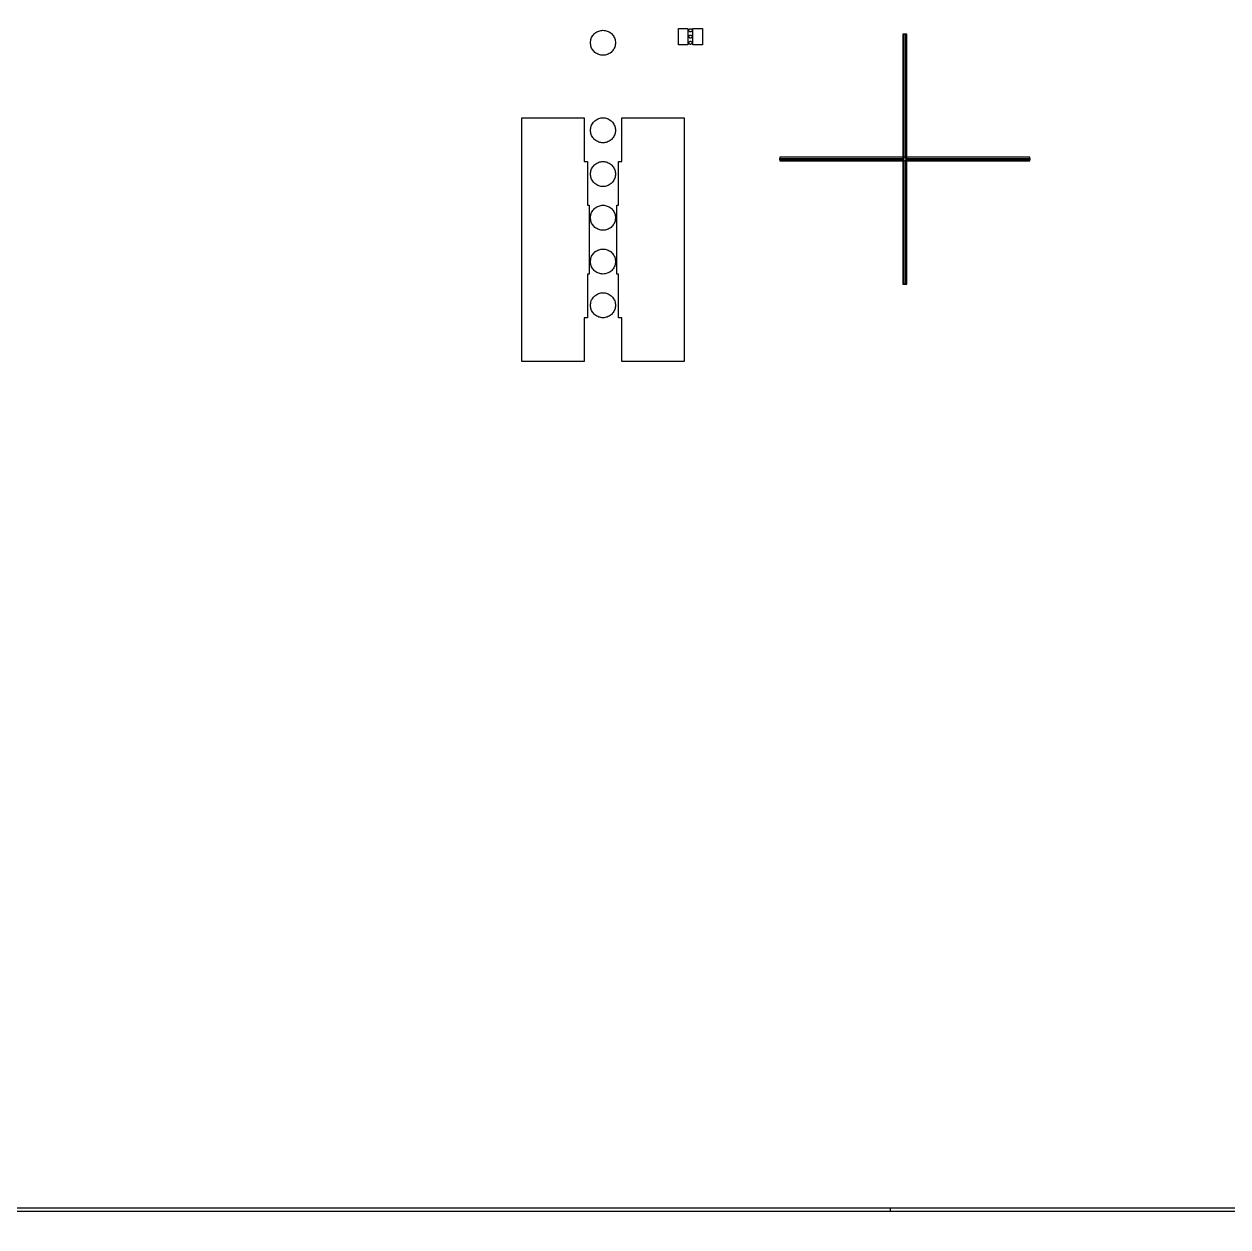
# Model space of a CAD drawing. Extents: x -52 to 52, y -50 to 50.
# Drawn here: x 40.114 to 42.04, y -0.025 to 1.9 of the extents above; entities that cross this region are included whole.
import ezdxf

# ---------------------------------------------------------------- set-up
doc = ezdxf.new("R2010")
doc.units = 0
for name, color, linetype in [('helperLayer', 6, 'CONTINUOUS'), ('largegap', 4, 'CONTINUOUS'), ('smallgap', 3, 'CONTINUOUS')]:
    doc.layers.add(name, color=color, linetype=linetype)

# ---------------------------------------------------------------- blocks, each defined once
blk = doc.blocks.new('Markers')
at = {"layer": 'largegap', "linetype": 'CONTINUOUS'}
for points in [[(41.161, 1.857), (41.161, 1.883), (41.163, 1.883), (41.176, 1.883), (41.176, 1.857), (41.161, 1.857)], [(41.161, 1.857), (41.161, 1.883), (41.163, 1.883), (41.176, 1.883), (41.176, 1.857), (41.161, 1.857)], [(41.184, 1.857), (41.184, 1.883), (41.19, 1.883), (41.199, 1.883), (41.199, 1.857), (41.184, 1.857)], [(41.184, 1.857), (41.184, 1.883), (41.19, 1.883), (41.199, 1.883), (41.199, 1.857), (41.184, 1.857)], [(41.52, 1.474), (41.526, 1.474), (41.526, 1.874), (41.52, 1.874), (41.52, 1.474)], [(40.91, 1.35), (40.91, 1.74), (40.985, 1.74), (41.01, 1.74), (41.01, 1.67), (41.015, 1.67), (41.015, 1.6), (41.018, 1.6), (41.018, 1.49), (41.015, 1.49), (41.015, 1.42), (41.01, 1.42), (41.01, 1.35), (40.91, 1.35)], [(40.91, 1.35), (40.91, 1.74), (40.985, 1.74), (41.01, 1.74), (41.01, 1.67), (41.015, 1.67), (41.015, 1.6), (41.018, 1.6), (41.018, 1.49), (41.015, 1.49), (41.015, 1.42), (41.01, 1.42), (41.01, 1.35), (40.91, 1.35)], [(41.07, 1.35), (41.07, 1.42), (41.065, 1.42), (41.065, 1.49), (41.062, 1.49), (41.062, 1.6), (41.065, 1.6), (41.065, 1.67), (41.07, 1.67), (41.07, 1.74), (41.133, 1.74), (41.135, 1.74), (41.17, 1.74), (41.17, 1.35), (41.07, 1.35)], [(41.07, 1.35), (41.07, 1.42), (41.065, 1.42), (41.065, 1.49), (41.062, 1.49), (41.062, 1.6), (41.065, 1.6), (41.065, 1.67), (41.07, 1.67), (41.07, 1.74), (41.133, 1.74), (41.135, 1.74), (41.17, 1.74), (41.17, 1.35), (41.07, 1.35)], [(41.323, 1.671), (41.723, 1.671), (41.723, 1.677), (41.323, 1.677), (41.323, 1.671)]]:
    blk.add_lwpolyline(points, close=True, dxfattribs=at)
at = {"layer": 'smallgap', "linetype": 'CONTINUOUS'}
for points in [[(41.036527, 1.879697), (41.038257, 1.879925), (41.04, 1.880001), (41.041743, 1.879925), (41.043473, 1.879697), (41.045176, 1.87932), (41.04684, 1.878795), (41.048452, 1.878127), (41.05, 1.877322), (41.051472, 1.876384), (41.052856, 1.875322), (41.054142, 1.874143), (41.055321, 1.872857), (41.056383, 1.871473), (41.057321, 1.870001), (41.058126, 1.868453), (41.058794, 1.866841), (41.059319, 1.865177), (41.059696, 1.863474), (41.059924, 1.861744), (41.06, 1.860001), (41.059924, 1.858258), (41.059696, 1.856528), (41.059319, 1.854825), (41.058794, 1.853161), (41.058126, 1.851549), (41.057321, 1.850001), (41.056383, 1.848529), (41.055321, 1.847145), (41.054142, 1.845859), (41.052856, 1.84468), (41.051645, 1.843751), (41.051472, 1.843618), (41.05, 1.84268), (41.048452, 1.841875), (41.04684, 1.841207), (41.045176, 1.840682), (41.043473, 1.840305), (41.041743, 1.840077), (41.04, 1.840001), (41.038257, 1.840077), (41.036527, 1.840305), (41.034824, 1.840682), (41.03316, 1.841207), (41.031548, 1.841875), (41.03, 1.84268), (41.028528, 1.843618), (41.027144, 1.84468), (41.025858, 1.845859), (41.024679, 1.847145), (41.023617, 1.848529), (41.022679, 1.850001), (41.021874, 1.851549), (41.021206, 1.853161), (41.020681, 1.854825), (41.020304, 1.856528), (41.020076, 1.858258), (41.02, 1.860001), (41.020076, 1.861744), (41.020304, 1.863474), (41.020681, 1.865177), (41.021206, 1.866841), (41.021874, 1.868453), (41.022679, 1.870001), (41.023617, 1.871473), (41.024679, 1.872857), (41.025858, 1.874143), (41.027144, 1.875322), (41.028528, 1.876384), (41.03, 1.877322), (41.031548, 1.878127), (41.03316, 1.878795), (41.034824, 1.87932), (41.036527, 1.879697)], [(41.179566, 1.882463), (41.179782, 1.882491), (41.18, 1.882501), (41.180218, 1.882491), (41.180434, 1.882463), (41.180647, 1.882416), (41.180855, 1.88235), (41.181057, 1.882267), (41.18125, 1.882166), (41.181434, 1.882049), (41.181607, 1.881916), (41.181768, 1.881769), (41.181915, 1.881608), (41.182048, 1.881435), (41.182165, 1.881251), (41.182266, 1.881058), (41.182349, 1.880856), (41.182415, 1.880648), (41.182462, 1.880435), (41.18249, 1.880219), (41.1825, 1.880001), (41.18249, 1.879783), (41.182462, 1.879567), (41.182415, 1.879354), (41.182349, 1.879146), (41.182266, 1.878944), (41.182165, 1.878751), (41.182048, 1.878567), (41.181915, 1.878394), (41.181768, 1.878233), (41.181607, 1.878086), (41.181434, 1.877953), (41.18125, 1.877836), (41.181057, 1.877735), (41.180855, 1.877652), (41.180647, 1.877586), (41.180434, 1.877539), (41.180218, 1.877511), (41.18, 1.877501), (41.179782, 1.877511), (41.179566, 1.877539), (41.179353, 1.877586), (41.179145, 1.877652), (41.178943, 1.877735), (41.17875, 1.877836), (41.178566, 1.877953), (41.178393, 1.878086), (41.178232, 1.878233), (41.178085, 1.878394), (41.177952, 1.878567), (41.177835, 1.878751), (41.177734, 1.878944), (41.177651, 1.879146), (41.177585, 1.879354), (41.177538, 1.879567), (41.17751, 1.879783), (41.1775, 1.880001), (41.17751, 1.880219), (41.177538, 1.880435), (41.177585, 1.880648), (41.177651, 1.880856), (41.177734, 1.881058), (41.177835, 1.881251), (41.177952, 1.881435), (41.178085, 1.881608), (41.178232, 1.881769), (41.178393, 1.881916), (41.178566, 1.882049), (41.17875, 1.882166), (41.178943, 1.882267), (41.179145, 1.88235), (41.179353, 1.882416), (41.179566, 1.882463)], [(41.179782, 1.872491), (41.18, 1.872501), (41.180218, 1.872491), (41.180434, 1.872463), (41.180647, 1.872416), (41.180855, 1.87235), (41.181057, 1.872267), (41.18125, 1.872166), (41.181434, 1.872049), (41.181607, 1.871916), (41.181768, 1.871769), (41.181915, 1.871608), (41.182048, 1.871435), (41.182165, 1.871251), (41.182266, 1.871058), (41.182349, 1.870856), (41.182415, 1.870648), (41.182462, 1.870435), (41.18249, 1.870219), (41.1825, 1.870001), (41.18249, 1.869783), (41.182462, 1.869567), (41.182415, 1.869354), (41.182349, 1.869146), (41.182266, 1.868944), (41.182165, 1.868751), (41.182048, 1.868567), (41.18195, 1.868439), (41.181915, 1.868394), (41.181768, 1.868233), (41.181607, 1.868086), (41.181434, 1.867953), (41.18125, 1.867836), (41.181057, 1.867735), (41.180855, 1.867652), (41.180647, 1.867586), (41.180434, 1.867539), (41.180218, 1.867511), (41.18, 1.867501), (41.179782, 1.867511), (41.179566, 1.867539), (41.179353, 1.867586), (41.179145, 1.867652), (41.178943, 1.867735), (41.17875, 1.867836), (41.178566, 1.867953), (41.178393, 1.868086), (41.178232, 1.868233), (41.178085, 1.868394), (41.17805, 1.868439), (41.177952, 1.868567), (41.177835, 1.868751), (41.177734, 1.868944), (41.177651, 1.869146), (41.177585, 1.869354), (41.177538, 1.869567), (41.17751, 1.869783), (41.1775, 1.870001), (41.17751, 1.870219), (41.177538, 1.870435), (41.177585, 1.870648), (41.177651, 1.870856), (41.177734, 1.871058), (41.177835, 1.871251), (41.177952, 1.871435), (41.178085, 1.871608), (41.178232, 1.871769), (41.178393, 1.871916), (41.178566, 1.872049), (41.17875, 1.872166), (41.178943, 1.872267), (41.179145, 1.87235), (41.179353, 1.872416), (41.179566, 1.872463), (41.179782, 1.872491)], [(41.522, 1.745001), (41.522, 1.874), (41.524, 1.874), (41.524, 1.745001), (41.524, 1.675), (41.723, 1.675), (41.723, 1.673), (41.524, 1.673), (41.524, 1.474), (41.522, 1.474), (41.522, 1.673), (41.435, 1.673), (41.323, 1.673), (41.323, 1.675), (41.435, 1.675), (41.522, 1.675), (41.522, 1.745001)], [(41.179782, 1.862491), (41.18, 1.862501), (41.180218, 1.862491), (41.180434, 1.862463), (41.180647, 1.862416), (41.180855, 1.86235), (41.181057, 1.862267), (41.18125, 1.862166), (41.181434, 1.862049), (41.181607, 1.861916), (41.181768, 1.861769), (41.181915, 1.861608), (41.182048, 1.861435), (41.182165, 1.861251), (41.182266, 1.861058), (41.182349, 1.860856), (41.182415, 1.860648), (41.182462, 1.860435), (41.18249, 1.860219), (41.1825, 1.860001), (41.18249, 1.859783), (41.182462, 1.859567), (41.182415, 1.859354), (41.182349, 1.859146), (41.182266, 1.858944), (41.182165, 1.858751), (41.182048, 1.858567), (41.181915, 1.858394), (41.181768, 1.858233), (41.181607, 1.858086), (41.181434, 1.857953), (41.18125, 1.857836), (41.181057, 1.857735), (41.180855, 1.857652), (41.180647, 1.857586), (41.180434, 1.857539), (41.180218, 1.857511), (41.18, 1.857501), (41.179782, 1.857511), (41.179566, 1.857539), (41.179353, 1.857586), (41.179145, 1.857652), (41.178943, 1.857735), (41.17875, 1.857836), (41.178566, 1.857953), (41.178393, 1.858086), (41.178232, 1.858233), (41.178085, 1.858394), (41.177952, 1.858567), (41.177835, 1.858751), (41.177734, 1.858944), (41.177651, 1.859146), (41.177585, 1.859354), (41.177538, 1.859567), (41.17751, 1.859783), (41.1775, 1.860001), (41.17751, 1.860219), (41.177538, 1.860435), (41.177585, 1.860648), (41.177651, 1.860856), (41.177734, 1.861058), (41.177835, 1.861251), (41.177952, 1.861435), (41.178085, 1.861608), (41.178232, 1.861769), (41.178393, 1.861916), (41.178566, 1.862049), (41.17875, 1.862166), (41.178943, 1.862267), (41.179145, 1.86235), (41.179353, 1.862416), (41.179566, 1.862463), (41.179782, 1.862491)], [(41.036527, 1.739697), (41.038257, 1.739925), (41.04, 1.740001), (41.041743, 1.739925), (41.043473, 1.739697), (41.045176, 1.73932), (41.04684, 1.738795), (41.048452, 1.738127), (41.05, 1.737322), (41.051472, 1.736384), (41.052856, 1.735322), (41.054142, 1.734143), (41.055321, 1.732857), (41.056383, 1.731473), (41.057321, 1.730001), (41.058126, 1.728453), (41.058794, 1.726841), (41.059319, 1.725177), (41.059696, 1.723474), (41.059924, 1.721744), (41.06, 1.720001), (41.059924, 1.718258), (41.059696, 1.716528), (41.059319, 1.714825), (41.058794, 1.713161), (41.058126, 1.711549), (41.057321, 1.710001), (41.056383, 1.708529), (41.055321, 1.707145), (41.054142, 1.705859), (41.052856, 1.70468), (41.051472, 1.703618), (41.05, 1.70268), (41.048452, 1.701875), (41.04684, 1.701207), (41.045176, 1.700682), (41.043473, 1.700305), (41.041743, 1.700077), (41.04, 1.700001), (41.038257, 1.700077), (41.036527, 1.700305), (41.034824, 1.700682), (41.03316, 1.701207), (41.031548, 1.701875), (41.03, 1.70268), (41.028528, 1.703618), (41.027144, 1.70468), (41.025858, 1.705859), (41.024679, 1.707145), (41.023617, 1.708529), (41.022679, 1.710001), (41.021874, 1.711549), (41.021206, 1.713161), (41.020681, 1.714825), (41.020304, 1.716528), (41.020076, 1.718258), (41.02, 1.720001), (41.020076, 1.721744), (41.020304, 1.723474), (41.020681, 1.725177), (41.021206, 1.726841), (41.021874, 1.728453), (41.022679, 1.730001), (41.023617, 1.731473), (41.024679, 1.732857), (41.025858, 1.734143), (41.027144, 1.735322), (41.028528, 1.736384), (41.03, 1.737322), (41.031548, 1.738127), (41.03316, 1.738795), (41.034824, 1.73932), (41.036527, 1.739697)], [(41.036527, 1.669697), (41.038257, 1.669925), (41.04, 1.670001), (41.041743, 1.669925), (41.043473, 1.669697), (41.045176, 1.66932), (41.04684, 1.668795), (41.048452, 1.668127), (41.05, 1.667322), (41.051472, 1.666384), (41.052856, 1.665322), (41.054142, 1.664143), (41.055321, 1.662857), (41.056383, 1.661473), (41.057321, 1.660001), (41.058126, 1.658453), (41.058794, 1.656841), (41.059319, 1.655177), (41.059696, 1.653474), (41.059924, 1.651744), (41.06, 1.650001), (41.059924, 1.648258), (41.059696, 1.646528), (41.059319, 1.644825), (41.058794, 1.643161), (41.058126, 1.641549), (41.057321, 1.640001), (41.056383, 1.638529), (41.055321, 1.637145), (41.054142, 1.635859), (41.052856, 1.63468), (41.051472, 1.633618), (41.05, 1.63268), (41.048452, 1.631875), (41.04684, 1.631207), (41.045176, 1.630682), (41.043473, 1.630305), (41.041743, 1.630077), (41.04, 1.630001), (41.038257, 1.630077), (41.036527, 1.630305), (41.034824, 1.630682), (41.03316, 1.631207), (41.031548, 1.631875), (41.03, 1.63268), (41.028528, 1.633618), (41.027144, 1.63468), (41.025858, 1.635859), (41.024679, 1.637145), (41.023617, 1.638529), (41.022679, 1.640001), (41.021874, 1.641549), (41.021206, 1.643161), (41.020681, 1.644825), (41.020304, 1.646528), (41.020076, 1.648258), (41.02, 1.650001), (41.020076, 1.651744), (41.020304, 1.653474), (41.020681, 1.655177), (41.021206, 1.656841), (41.021874, 1.658453), (41.022679, 1.660001), (41.023617, 1.661473), (41.024679, 1.662857), (41.025858, 1.664143), (41.027144, 1.665322), (41.028528, 1.666384), (41.03, 1.667322), (41.031548, 1.668127), (41.03316, 1.668795), (41.034824, 1.66932), (41.036527, 1.669697)], [(41.036527, 1.599697), (41.038257, 1.599925), (41.04, 1.600001), (41.041743, 1.599925), (41.043473, 1.599697), (41.045176, 1.59932), (41.04684, 1.598795), (41.048452, 1.598127), (41.05, 1.597322), (41.051472, 1.596384), (41.052856, 1.595322), (41.054142, 1.594143), (41.055321, 1.592857), (41.056383, 1.591473), (41.057321, 1.590001), (41.058126, 1.588453), (41.058794, 1.586841), (41.059319, 1.585177), (41.059696, 1.583474), (41.059924, 1.581744), (41.06, 1.580001), (41.059924, 1.578258), (41.059696, 1.576528), (41.059319, 1.574825), (41.058794, 1.573161), (41.058126, 1.571549), (41.057321, 1.570001), (41.056383, 1.568529), (41.055321, 1.567145), (41.054142, 1.565859), (41.052856, 1.56468), (41.051472, 1.563618), (41.05, 1.56268), (41.048452, 1.561875), (41.04684, 1.561207), (41.045176, 1.560682), (41.043473, 1.560305), (41.041743, 1.560077), (41.04, 1.560001), (41.038257, 1.560077), (41.036527, 1.560305), (41.034824, 1.560682), (41.03316, 1.561207), (41.031548, 1.561875), (41.03, 1.56268), (41.028528, 1.563618), (41.027144, 1.56468), (41.025858, 1.565859), (41.024679, 1.567145), (41.023617, 1.568529), (41.022679, 1.570001), (41.021874, 1.571549), (41.021206, 1.573161), (41.020681, 1.574825), (41.020304, 1.576528), (41.020076, 1.578258), (41.02, 1.580001), (41.020076, 1.581744), (41.020304, 1.583474), (41.020681, 1.585177), (41.021206, 1.586841), (41.021874, 1.588453), (41.022679, 1.590001), (41.023617, 1.591473), (41.024679, 1.592857), (41.025858, 1.594143), (41.027144, 1.595322), (41.028528, 1.596384), (41.03, 1.597322), (41.031548, 1.598127), (41.03316, 1.598795), (41.034824, 1.59932), (41.036527, 1.599697)], [(41.036527, 1.529697), (41.038257, 1.529925), (41.04, 1.530001), (41.041743, 1.529925), (41.043473, 1.529697), (41.045176, 1.52932), (41.04684, 1.528795), (41.048452, 1.528127), (41.05, 1.527322), (41.051472, 1.526384), (41.052856, 1.525322), (41.054142, 1.524143), (41.055321, 1.522857), (41.056383, 1.521473), (41.057321, 1.520001), (41.058126, 1.518453), (41.058794, 1.516841), (41.059319, 1.515177), (41.059696, 1.513474), (41.059924, 1.511744), (41.06, 1.510001), (41.059924, 1.508258), (41.059696, 1.506528), (41.059319, 1.504825), (41.058794, 1.503161), (41.058126, 1.501549), (41.057321, 1.500001), (41.056383, 1.498529), (41.055321, 1.497145), (41.054142, 1.495859), (41.052856, 1.49468), (41.051472, 1.493618), (41.05, 1.49268), (41.048452, 1.491875), (41.04684, 1.491207), (41.045176, 1.490682), (41.043473, 1.490305), (41.041743, 1.490077), (41.04, 1.490001), (41.038257, 1.490077), (41.036527, 1.490305), (41.034824, 1.490682), (41.03316, 1.491207), (41.031548, 1.491875), (41.03, 1.49268), (41.028528, 1.493618), (41.027144, 1.49468), (41.025858, 1.495859), (41.024679, 1.497145), (41.023617, 1.498529), (41.022679, 1.500001), (41.021874, 1.501549), (41.021206, 1.503161), (41.020681, 1.504825), (41.020304, 1.506528), (41.020076, 1.508258), (41.02, 1.510001), (41.020076, 1.511744), (41.020304, 1.513474), (41.020681, 1.515177), (41.021206, 1.516841), (41.021874, 1.518453), (41.022679, 1.520001), (41.023617, 1.521473), (41.024679, 1.522857), (41.025858, 1.524143), (41.027144, 1.525322), (41.028528, 1.526384), (41.03, 1.527322), (41.031548, 1.528127), (41.03316, 1.528795), (41.034824, 1.52932), (41.036527, 1.529697)], [(41.036527, 1.459697), (41.038257, 1.459925), (41.04, 1.460001), (41.041743, 1.459925), (41.043473, 1.459697), (41.045176, 1.45932), (41.04684, 1.458795), (41.048452, 1.458127), (41.05, 1.457322), (41.051472, 1.456384), (41.052856, 1.455322), (41.054142, 1.454143), (41.055321, 1.452857), (41.056383, 1.451473), (41.057321, 1.450001), (41.058126, 1.448453), (41.058794, 1.446841), (41.059319, 1.445177), (41.059696, 1.443474), (41.059924, 1.441744), (41.06, 1.440001), (41.059924, 1.438258), (41.059696, 1.436528), (41.059319, 1.434825), (41.058794, 1.433161), (41.058126, 1.431549), (41.057321, 1.430001), (41.056383, 1.428529), (41.055321, 1.427145), (41.054142, 1.425859), (41.052856, 1.42468), (41.051472, 1.423618), (41.05, 1.42268), (41.048452, 1.421875), (41.04684, 1.421207), (41.045176, 1.420682), (41.043473, 1.420305), (41.041743, 1.420077), (41.04, 1.420001), (41.038257, 1.420077), (41.036527, 1.420305), (41.034824, 1.420682), (41.03316, 1.421207), (41.031548, 1.421875), (41.03, 1.42268), (41.028528, 1.423618), (41.027144, 1.42468), (41.025858, 1.425859), (41.024679, 1.427145), (41.023617, 1.428529), (41.022679, 1.430001), (41.021874, 1.431549), (41.021206, 1.433161), (41.020681, 1.434825), (41.020304, 1.436528), (41.020076, 1.438258), (41.02, 1.440001), (41.020076, 1.441744), (41.020304, 1.443474), (41.020681, 1.445177), (41.021206, 1.446841), (41.021874, 1.448453), (41.022679, 1.450001), (41.023617, 1.451473), (41.024679, 1.452857), (41.025858, 1.454143), (41.027144, 1.455322), (41.028528, 1.456384), (41.03, 1.457322), (41.031548, 1.458127), (41.03316, 1.458795), (41.034824, 1.45932), (41.036527, 1.459697)]]:
    blk.add_lwpolyline(points, close=True, dxfattribs=at)

msp = doc.modelspace()

# ---------------------------------------------------------------- linework, layer by layer
at = {"layer": 'helperLayer', "linetype": 'CONTINUOUS'}
msp.add_circle((0, 0), 50, dxfattribs=at)
at = {"layer": 'smallgap', "linetype": 'CONTINUOUS'}
for points in [[(-47.5, 0), (41.5, 0), (41.5, 0.005), (-47.5, 0.005), (-47.5, 0)], [(38.2, 0), (47.2, 0), (47.2, 0.005), (38.2, 0.005), (38.2, 0)]]:
    msp.add_lwpolyline(points, close=True, dxfattribs=at)

# ---------------------------------------------------------------- block references
msp.add_blockref('Markers', (0, 0.01))

doc.saveas('drawing.dxf')
